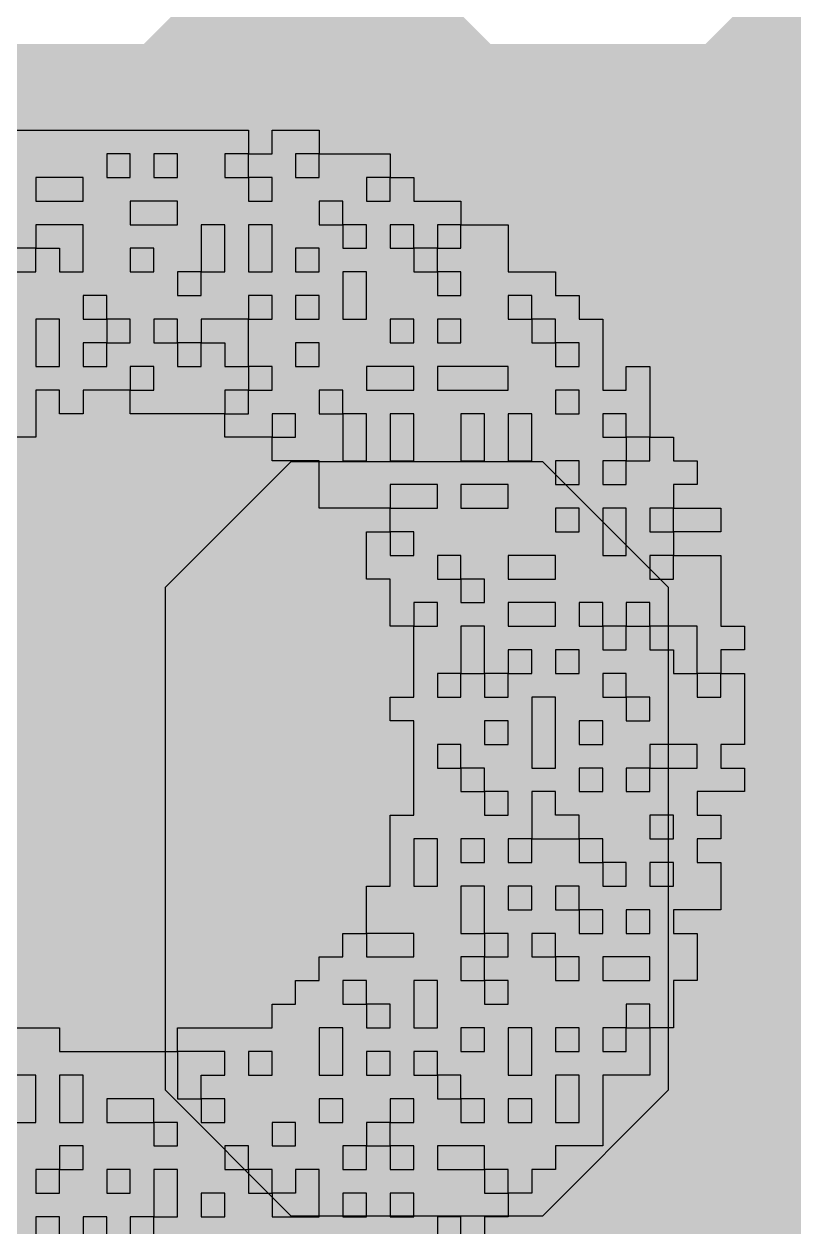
# Model space of a CAD drawing. Header units: millimetres. Extents: x 3.06 to 5.82, y 1.29 to 3.84.
# Drawn here: x 4.4117 to 4.4505, y 1.3374 to 1.398 of the extents above; entities that cross this region are included whole.
import ezdxf

# ---------------------------------------------------------------- set-up
doc = ezdxf.new("R2010")
doc.units = ezdxf.units.MM
doc.header["$MEASUREMENT"] = 0
for name, color, linetype in [('BottomLayer', 5, 'Continuous'), ('BottomOverlay', 54, 'Continuous'), ('TopLayer', 1, 'Continuous'), ('TopOverlay', 2, 'Continuous')]:
    doc.layers.add(name, color=color, linetype=linetype)

msp = doc.modelspace()

# ---------------------------------------------------------------- linework, layer by layer
at = {"layer": 'BottomLayer', "const_width": 0.008}
for points in [[(4.135, 1.719845), (4.482845, 1.372)], [(4.135, 1.691561), (4.454561, 1.372)], [(4.135, 1.663277), (4.426277, 1.372)], [(4.398418, 1.372), (4.474911, 1.448492)], [(4.426703, 1.372), (4.487591, 1.432889)], [(4.136142, 1.372), (5.206, 1.372)]]:
    msp.add_lwpolyline(points, dxfattribs=at)
at = {"layer": 'BottomLayer', "const_width": 0.004}
for points in [[(4.424277, 1.372, 1), (4.428277, 1.372, 1)], [(4.424703, 1.372, 1), (4.428703, 1.372, 1)]]:
    msp.add_lwpolyline(points, format="xyb", close=True, dxfattribs=at)
at = {"layer": 'BottomLayer'}
msp.add_solid([(4.133, 1.305), (5.162, 1.305), (4.133, 1.397), (5.162, 1.397)], dxfattribs=at)
at = {"layer": 'BottomOverlay'}
for p, q in [((4.418847, 1.369656), (4.425178, 1.375988)), ((4.425178, 1.375988), (4.437841, 1.375988)), ((4.437841, 1.375988), (4.444172, 1.369656)), ((4.418847, 1.344331), (4.418847, 1.369656)), ((4.444172, 1.369656), (4.444172, 1.344331)), ((4.425178, 1.338), (4.418847, 1.344331)), ((4.444172, 1.344331), (4.437841, 1.338)), ((4.437841, 1.338), (4.425178, 1.338))]:
    msp.add_line(p, q, dxfattribs=at)
at = {"layer": 'TopLayer', "const_width": 0.008}
for points in [[(4.419418, 1.393), (4.951418, 1.925)], [(4.447703, 1.393), (4.979703, 1.925)], [(4.242, 1.612845), (4.461845, 1.393)], [(4.242, 1.584561), (4.433561, 1.393)], [(4.239, 1.393), (5.022, 1.393)]]:
    msp.add_lwpolyline(points, dxfattribs=at)
at = {"layer": 'TopLayer', "const_width": 0.004}
for points in [[(4.417418, 1.393, 1), (4.421418, 1.393, 1)], [(4.431561, 1.393, 1), (4.435561, 1.393, 1)], [(4.445703, 1.393, 1), (4.449703, 1.393, 1)]]:
    msp.add_lwpolyline(points, format="xyb", close=True, dxfattribs=at)
at = {"layer": 'TopLayer'}
for points in [[(4.25, 1.3), (5.073, 1.3), (4.25, 1.382), (5.073, 1.382)], [(4.162669, 1.3), (5.058, 1.3), (4.162669, 1.353), (5.058, 1.353)]]:
    msp.add_solid(points, dxfattribs=at)
at = {"layer": 'TopOverlay'}
for p, q in [((4.408758, 1.392664), (4.423029, 1.392664)), ((4.423029, 1.392664), (4.423029, 1.391475)), ((4.424219, 1.391475), (4.424219, 1.392664)), ((4.424219, 1.392664), (4.426597, 1.392664)), ((4.426597, 1.392664), (4.426597, 1.391475)), ((4.417083, 1.391475), (4.415894, 1.391475)), ((4.415894, 1.391475), (4.415894, 1.390286)), ((4.417083, 1.390286), (4.417083, 1.391475)), ((4.419461, 1.391475), (4.418272, 1.391475)), ((4.418272, 1.391475), (4.418272, 1.390286)), ((4.419461, 1.390286), (4.419461, 1.391475)), ((4.423029, 1.391475), (4.42184, 1.391475)), ((4.42184, 1.391475), (4.42184, 1.390286)), ((4.423029, 1.391475), (4.424219, 1.391475)), ((4.423029, 1.390286), (4.423029, 1.391475)), ((4.426597, 1.391475), (4.425408, 1.391475)), ((4.425408, 1.391475), (4.425408, 1.390286)), ((4.426597, 1.391475), (4.430165, 1.391475)), ((4.426597, 1.390286), (4.426597, 1.391475)), ((4.430165, 1.391475), (4.430165, 1.390286)), ((4.414705, 1.390286), (4.412326, 1.390286)), ((4.412326, 1.390286), (4.412326, 1.389096)), ((4.414705, 1.389096), (4.414705, 1.390286)), ((4.415894, 1.390286), (4.417083, 1.390286)), ((4.418272, 1.390286), (4.419461, 1.390286)), ((4.42184, 1.390286), (4.423029, 1.390286)), ((4.423029, 1.390286), (4.423029, 1.389096)), ((4.424219, 1.390286), (4.423029, 1.390286)), ((4.424219, 1.389096), (4.424219, 1.390286)), ((4.425408, 1.390286), (4.426597, 1.390286)), ((4.430165, 1.390286), (4.428976, 1.390286)), ((4.428976, 1.390286), (4.428976, 1.389096)), ((4.430165, 1.390286), (4.431354, 1.390286)), ((4.430165, 1.389096), (4.430165, 1.390286)), ((4.431354, 1.390286), (4.431354, 1.389096)), ((4.412326, 1.389096), (4.414705, 1.389096)), ((4.419461, 1.389096), (4.417083, 1.389096)), ((4.417083, 1.389096), (4.417083, 1.387907)), ((4.419461, 1.387907), (4.419461, 1.389096)), ((4.423029, 1.389096), (4.424219, 1.389096)), ((4.427786, 1.389096), (4.426597, 1.389096)), ((4.426597, 1.389096), (4.426597, 1.387907)), ((4.427786, 1.387907), (4.427786, 1.389096)), ((4.428976, 1.389096), (4.430165, 1.389096)), ((4.431354, 1.389096), (4.433733, 1.389096)), ((4.433733, 1.389096), (4.433733, 1.387907)), ((4.414705, 1.387907), (4.412326, 1.387907)), ((4.412326, 1.387907), (4.412326, 1.386718)), ((4.414705, 1.386718), (4.414705, 1.387907)), ((4.417083, 1.387907), (4.419461, 1.387907)), ((4.42184, 1.387907), (4.420651, 1.387907)), ((4.420651, 1.387907), (4.420651, 1.386718)), ((4.42184, 1.386718), (4.42184, 1.387907)), ((4.424219, 1.387907), (4.423029, 1.387907)), ((4.423029, 1.387907), (4.423029, 1.386718)), ((4.424219, 1.386718), (4.424219, 1.387907)), ((4.426597, 1.387907), (4.427786, 1.387907)), ((4.427786, 1.387907), (4.427786, 1.386718)), ((4.428976, 1.387907), (4.427786, 1.387907)), ((4.428976, 1.386718), (4.428976, 1.387907)), ((4.431354, 1.387907), (4.430165, 1.387907)), ((4.430165, 1.387907), (4.430165, 1.386718)), ((4.431354, 1.386718), (4.431354, 1.387907)), ((4.433733, 1.387907), (4.432543, 1.387907)), ((4.432543, 1.387907), (4.432543, 1.386718)), ((4.433733, 1.387907), (4.436111, 1.387907)), ((4.433733, 1.386718), (4.433733, 1.387907)), ((4.436111, 1.387907), (4.436111, 1.386718)), ((4.412326, 1.386718), (4.411137, 1.386718)), ((4.412326, 1.386718), (4.413515, 1.386718)), ((4.412326, 1.385529), (4.412326, 1.386718)), ((4.413515, 1.386718), (4.413515, 1.385529)), ((4.414705, 1.385529), (4.414705, 1.386718)), ((4.418272, 1.386718), (4.417083, 1.386718)), ((4.417083, 1.386718), (4.417083, 1.385529)), ((4.418272, 1.385529), (4.418272, 1.386718)), ((4.420651, 1.386718), (4.420651, 1.385529)), ((4.42184, 1.385529), (4.42184, 1.386718)), ((4.423029, 1.386718), (4.423029, 1.385529)), ((4.424219, 1.385529), (4.424219, 1.386718)), ((4.426597, 1.386718), (4.425408, 1.386718)), ((4.425408, 1.386718), (4.425408, 1.385529)), ((4.426597, 1.385529), (4.426597, 1.386718)), ((4.427786, 1.386718), (4.428976, 1.386718)), ((4.430165, 1.386718), (4.431354, 1.386718)), ((4.431354, 1.386718), (4.431354, 1.385529)), ((4.432543, 1.386718), (4.431354, 1.386718)), ((4.432543, 1.386718), (4.433733, 1.386718)), ((4.432543, 1.385529), (4.432543, 1.386718)), ((4.436111, 1.386718), (4.436111, 1.385529)), ((4.409948, 1.385529), (4.412326, 1.385529)), ((4.413515, 1.385529), (4.414705, 1.385529)), ((4.417083, 1.385529), (4.418272, 1.385529)), ((4.420651, 1.385529), (4.419461, 1.385529)), ((4.419461, 1.385529), (4.419461, 1.384339)), ((4.420651, 1.385529), (4.42184, 1.385529)), ((4.420651, 1.384339), (4.420651, 1.385529)), ((4.423029, 1.385529), (4.424219, 1.385529)), ((4.425408, 1.385529), (4.426597, 1.385529)), ((4.428976, 1.385529), (4.427786, 1.385529)), ((4.427786, 1.385529), (4.427786, 1.384339)), ((4.428976, 1.384339), (4.428976, 1.385529)), ((4.431354, 1.385529), (4.432543, 1.385529)), ((4.432543, 1.385529), (4.432543, 1.384339)), ((4.433733, 1.385529), (4.432543, 1.385529)), ((4.433733, 1.384339), (4.433733, 1.385529)), ((4.436111, 1.385529), (4.43849, 1.385529)), ((4.43849, 1.385529), (4.43849, 1.384339)), ((4.415894, 1.384339), (4.414705, 1.384339)), ((4.414705, 1.384339), (4.414705, 1.38315)), ((4.415894, 1.38315), (4.415894, 1.384339)), ((4.419461, 1.384339), (4.420651, 1.384339)), ((4.424219, 1.384339), (4.423029, 1.384339)), ((4.423029, 1.384339), (4.423029, 1.38315)), ((4.424219, 1.38315), (4.424219, 1.384339)), ((4.426597, 1.384339), (4.425408, 1.384339)), ((4.425408, 1.384339), (4.425408, 1.38315)), ((4.426597, 1.38315), (4.426597, 1.384339)), ((4.427786, 1.384339), (4.427786, 1.38315)), ((4.428976, 1.38315), (4.428976, 1.384339)), ((4.432543, 1.384339), (4.433733, 1.384339)), ((4.4373, 1.384339), (4.436111, 1.384339)), ((4.436111, 1.384339), (4.436111, 1.38315)), ((4.4373, 1.38315), (4.4373, 1.384339)), ((4.43849, 1.384339), (4.439679, 1.384339)), ((4.439679, 1.384339), (4.439679, 1.38315)), ((4.413515, 1.38315), (4.412326, 1.38315)), ((4.412326, 1.38315), (4.412326, 1.381961)), ((4.413515, 1.381961), (4.413515, 1.38315)), ((4.414705, 1.38315), (4.415894, 1.38315)), ((4.415894, 1.38315), (4.415894, 1.381961)), ((4.417083, 1.38315), (4.415894, 1.38315)), ((4.417083, 1.381961), (4.417083, 1.38315)), ((4.419461, 1.38315), (4.418272, 1.38315)), ((4.418272, 1.38315), (4.418272, 1.381961)), ((4.419461, 1.381961), (4.419461, 1.38315)), ((4.423029, 1.38315), (4.420651, 1.38315)), ((4.420651, 1.38315), (4.420651, 1.381961)), ((4.423029, 1.38315), (4.424219, 1.38315)), ((4.423029, 1.381961), (4.423029, 1.38315)), ((4.425408, 1.38315), (4.426597, 1.38315)), ((4.427786, 1.38315), (4.428976, 1.38315)), ((4.431354, 1.38315), (4.430165, 1.38315)), ((4.430165, 1.38315), (4.430165, 1.381961)), ((4.431354, 1.381961), (4.431354, 1.38315)), ((4.433733, 1.38315), (4.432543, 1.38315)), ((4.432543, 1.38315), (4.432543, 1.381961)), ((4.433733, 1.381961), (4.433733, 1.38315)), ((4.436111, 1.38315), (4.4373, 1.38315)), ((4.4373, 1.38315), (4.4373, 1.381961)), ((4.43849, 1.38315), (4.4373, 1.38315)), ((4.43849, 1.381961), (4.43849, 1.38315)), ((4.439679, 1.38315), (4.440868, 1.38315)), ((4.440868, 1.38315), (4.440868, 1.381961)), ((4.412326, 1.381961), (4.412326, 1.380772)), ((4.413515, 1.380772), (4.413515, 1.381961)), ((4.415894, 1.381961), (4.414705, 1.381961)), ((4.414705, 1.381961), (4.414705, 1.380772)), ((4.415894, 1.381961), (4.417083, 1.381961)), ((4.415894, 1.380772), (4.415894, 1.381961)), ((4.418272, 1.381961), (4.419461, 1.381961)), ((4.419461, 1.381961), (4.419461, 1.380772)), ((4.420651, 1.381961), (4.419461, 1.381961)), ((4.420651, 1.380772), (4.420651, 1.381961)), ((4.420651, 1.381961), (4.42184, 1.381961)), ((4.42184, 1.381961), (4.42184, 1.380772)), ((4.423029, 1.380772), (4.423029, 1.381961)), ((4.426597, 1.381961), (4.425408, 1.381961)), ((4.425408, 1.381961), (4.425408, 1.380772)), ((4.426597, 1.380772), (4.426597, 1.381961)), ((4.430165, 1.381961), (4.431354, 1.381961)), ((4.432543, 1.381961), (4.433733, 1.381961)), ((4.4373, 1.381961), (4.43849, 1.381961)), ((4.43849, 1.381961), (4.43849, 1.380772)), ((4.439679, 1.381961), (4.43849, 1.381961)), ((4.439679, 1.380772), (4.439679, 1.381961)), ((4.440868, 1.381961), (4.440868, 1.380772)), ((4.412326, 1.380772), (4.413515, 1.380772)), ((4.414705, 1.380772), (4.415894, 1.380772)), ((4.418272, 1.380772), (4.417083, 1.380772)), ((4.417083, 1.380772), (4.417083, 1.379582)), ((4.418272, 1.379582), (4.418272, 1.380772)), ((4.419461, 1.380772), (4.420651, 1.380772)), ((4.42184, 1.380772), (4.423029, 1.380772)), ((4.423029, 1.380772), (4.423029, 1.379582)), ((4.424219, 1.380772), (4.423029, 1.380772)), ((4.424219, 1.379582), (4.424219, 1.380772)), ((4.425408, 1.380772), (4.426597, 1.380772)), ((4.431354, 1.380772), (4.428976, 1.380772)), ((4.428976, 1.380772), (4.428976, 1.379582)), ((4.431354, 1.379582), (4.431354, 1.380772)), ((4.436111, 1.380772), (4.432543, 1.380772)), ((4.432543, 1.380772), (4.432543, 1.379582)), ((4.436111, 1.379582), (4.436111, 1.380772)), ((4.43849, 1.380772), (4.439679, 1.380772)), ((4.440868, 1.380772), (4.440868, 1.379582)), ((4.442057, 1.379582), (4.442057, 1.380772)), ((4.442057, 1.380772), (4.443247, 1.380772)), ((4.443247, 1.380772), (4.443247, 1.379582)), ((4.413515, 1.379582), (4.412326, 1.379582)), ((4.412326, 1.379582), (4.412326, 1.378393)), ((4.413515, 1.378393), (4.413515, 1.379582)), ((4.417083, 1.379582), (4.414705, 1.379582)), ((4.414705, 1.379582), (4.414705, 1.378393)), ((4.417083, 1.379582), (4.418272, 1.379582)), ((4.417083, 1.378393), (4.417083, 1.379582)), ((4.423029, 1.379582), (4.42184, 1.379582)), ((4.42184, 1.379582), (4.42184, 1.378393)), ((4.423029, 1.379582), (4.424219, 1.379582)), ((4.423029, 1.378393), (4.423029, 1.379582)), ((4.427786, 1.379582), (4.426597, 1.379582)), ((4.426597, 1.379582), (4.426597, 1.378393)), ((4.427786, 1.378393), (4.427786, 1.379582)), ((4.428976, 1.379582), (4.431354, 1.379582)), ((4.432543, 1.379582), (4.436111, 1.379582)), ((4.439679, 1.379582), (4.43849, 1.379582)), ((4.43849, 1.379582), (4.43849, 1.378393)), ((4.439679, 1.378393), (4.439679, 1.379582)), ((4.440868, 1.379582), (4.442057, 1.379582)), ((4.443247, 1.379582), (4.443247, 1.378393)), ((4.412326, 1.378393), (4.412326, 1.377204)), ((4.414705, 1.378393), (4.413515, 1.378393)), ((4.42184, 1.378393), (4.417083, 1.378393)), ((4.42184, 1.378393), (4.423029, 1.378393)), ((4.42184, 1.377204), (4.42184, 1.378393)), ((4.425408, 1.378393), (4.424219, 1.378393)), ((4.424219, 1.378393), (4.424219, 1.377204)), ((4.425408, 1.377204), (4.425408, 1.378393)), ((4.426597, 1.378393), (4.427786, 1.378393)), ((4.427786, 1.378393), (4.427786, 1.377204)), ((4.428976, 1.378393), (4.427786, 1.378393)), ((4.428976, 1.377204), (4.428976, 1.378393)), ((4.431354, 1.378393), (4.430165, 1.378393)), ((4.430165, 1.378393), (4.430165, 1.377204)), ((4.431354, 1.377204), (4.431354, 1.378393)), ((4.434922, 1.378393), (4.433733, 1.378393)), ((4.433733, 1.378393), (4.433733, 1.377204)), ((4.434922, 1.377204), (4.434922, 1.378393)), ((4.4373, 1.378393), (4.436111, 1.378393)), ((4.436111, 1.378393), (4.436111, 1.377204)), ((4.4373, 1.377204), (4.4373, 1.378393)), ((4.43849, 1.378393), (4.439679, 1.378393)), ((4.442057, 1.378393), (4.440868, 1.378393)), ((4.440868, 1.378393), (4.440868, 1.377204)), ((4.442057, 1.377204), (4.442057, 1.378393)), ((4.443247, 1.378393), (4.443247, 1.377204)), ((4.412326, 1.377204), (4.409948, 1.377204)), ((4.424219, 1.377204), (4.42184, 1.377204)), ((4.424219, 1.376015), (4.424219, 1.377204)), ((4.424219, 1.377204), (4.425408, 1.377204)), ((4.427786, 1.377204), (4.427786, 1.376015)), ((4.428976, 1.376015), (4.428976, 1.377204)), ((4.430165, 1.377204), (4.430165, 1.376015)), ((4.431354, 1.376015), (4.431354, 1.377204)), ((4.433733, 1.377204), (4.433733, 1.376015)), ((4.434922, 1.376015), (4.434922, 1.377204)), ((4.436111, 1.377204), (4.436111, 1.376015)), ((4.4373, 1.376015), (4.4373, 1.377204)), ((4.440868, 1.377204), (4.442057, 1.377204)), ((4.442057, 1.377204), (4.442057, 1.376015)), ((4.443247, 1.377204), (4.442057, 1.377204)), ((4.443247, 1.377204), (4.444436, 1.377204)), ((4.443247, 1.376015), (4.443247, 1.377204)), ((4.444436, 1.377204), (4.444436, 1.376015)), ((4.426597, 1.376015), (4.424219, 1.376015)), ((4.426597, 1.374825), (4.426597, 1.376015)), ((4.427786, 1.376015), (4.428976, 1.376015)), ((4.430165, 1.376015), (4.431354, 1.376015)), ((4.433733, 1.376015), (4.434922, 1.376015)), ((4.436111, 1.376015), (4.4373, 1.376015)), ((4.439679, 1.376015), (4.43849, 1.376015)), ((4.43849, 1.376015), (4.43849, 1.374825)), ((4.439679, 1.374825), (4.439679, 1.376015)), ((4.442057, 1.376015), (4.440868, 1.376015)), ((4.440868, 1.376015), (4.440868, 1.374825)), ((4.442057, 1.376015), (4.443247, 1.376015)), ((4.442057, 1.374825), (4.442057, 1.376015)), ((4.444436, 1.376015), (4.445625, 1.376015)), ((4.445625, 1.376015), (4.445625, 1.374825)), ((4.426597, 1.373636), (4.426597, 1.374825)), ((4.432543, 1.374825), (4.430165, 1.374825)), ((4.430165, 1.374825), (4.430165, 1.373636)), ((4.432543, 1.373636), (4.432543, 1.374825)), ((4.436111, 1.374825), (4.433733, 1.374825)), ((4.433733, 1.374825), (4.433733, 1.373636)), ((4.436111, 1.373636), (4.436111, 1.374825)), ((4.43849, 1.374825), (4.439679, 1.374825)), ((4.440868, 1.374825), (4.442057, 1.374825)), ((4.445625, 1.374825), (4.444436, 1.374825)), ((4.444436, 1.374825), (4.444436, 1.373636)), ((4.430165, 1.373636), (4.426597, 1.373636)), ((4.430165, 1.372447), (4.430165, 1.373636)), ((4.430165, 1.373636), (4.432543, 1.373636)), ((4.433733, 1.373636), (4.436111, 1.373636)), ((4.439679, 1.373636), (4.43849, 1.373636)), ((4.43849, 1.373636), (4.43849, 1.372447)), ((4.439679, 1.372447), (4.439679, 1.373636)), ((4.442057, 1.373636), (4.440868, 1.373636)), ((4.440868, 1.373636), (4.440868, 1.372447)), ((4.442057, 1.372447), (4.442057, 1.373636)), ((4.444436, 1.373636), (4.443247, 1.373636)), ((4.443247, 1.373636), (4.443247, 1.372447)), ((4.444436, 1.373636), (4.446814, 1.373636)), ((4.444436, 1.372447), (4.444436, 1.373636)), ((4.446814, 1.373636), (4.446814, 1.372447)), ((4.428976, 1.371258), (4.428976, 1.372447)), ((4.428976, 1.372447), (4.430165, 1.372447)), ((4.430165, 1.372447), (4.430165, 1.371258)), ((4.431354, 1.372447), (4.430165, 1.372447)), ((4.431354, 1.371258), (4.431354, 1.372447)), ((4.43849, 1.372447), (4.439679, 1.372447)), ((4.440868, 1.372447), (4.440868, 1.371258)), ((4.442057, 1.371258), (4.442057, 1.372447)), ((4.443247, 1.372447), (4.444436, 1.372447)), ((4.446814, 1.372447), (4.444436, 1.372447)), ((4.444436, 1.372447), (4.444436, 1.371258)), ((4.428976, 1.370068), (4.428976, 1.371258)), ((4.430165, 1.371258), (4.431354, 1.371258)), ((4.433733, 1.371258), (4.432543, 1.371258)), ((4.432543, 1.371258), (4.432543, 1.370068)), ((4.433733, 1.370068), (4.433733, 1.371258)), ((4.43849, 1.371258), (4.436111, 1.371258)), ((4.436111, 1.371258), (4.436111, 1.370068)), ((4.43849, 1.370068), (4.43849, 1.371258)), ((4.440868, 1.371258), (4.442057, 1.371258)), ((4.444436, 1.371258), (4.443247, 1.371258)), ((4.443247, 1.371258), (4.443247, 1.370068)), ((4.444436, 1.371258), (4.446814, 1.371258)), ((4.444436, 1.370068), (4.444436, 1.371258)), ((4.446814, 1.371258), (4.446814, 1.370068)), ((4.430165, 1.370068), (4.428976, 1.370068)), ((4.430165, 1.368879), (4.430165, 1.370068)), ((4.432543, 1.370068), (4.433733, 1.370068)), ((4.433733, 1.370068), (4.433733, 1.368879)), ((4.434922, 1.370068), (4.433733, 1.370068)), ((4.434922, 1.368879), (4.434922, 1.370068)), ((4.436111, 1.370068), (4.43849, 1.370068)), ((4.443247, 1.370068), (4.444436, 1.370068)), ((4.446814, 1.370068), (4.446814, 1.368879)), ((4.430165, 1.36769), (4.430165, 1.368879)), ((4.432543, 1.368879), (4.431354, 1.368879)), ((4.431354, 1.368879), (4.431354, 1.36769)), ((4.432543, 1.36769), (4.432543, 1.368879)), ((4.433733, 1.368879), (4.434922, 1.368879)), ((4.43849, 1.368879), (4.436111, 1.368879)), ((4.436111, 1.368879), (4.436111, 1.36769)), ((4.43849, 1.36769), (4.43849, 1.368879)), ((4.440868, 1.368879), (4.439679, 1.368879)), ((4.439679, 1.368879), (4.439679, 1.36769)), ((4.440868, 1.36769), (4.440868, 1.368879)), ((4.443247, 1.368879), (4.442057, 1.368879)), ((4.442057, 1.368879), (4.442057, 1.36769)), ((4.443247, 1.36769), (4.443247, 1.368879)), ((4.446814, 1.368879), (4.446814, 1.36769)), ((4.431354, 1.36769), (4.430165, 1.36769)), ((4.431354, 1.366501), (4.431354, 1.36769)), ((4.431354, 1.36769), (4.432543, 1.36769)), ((4.434922, 1.36769), (4.433733, 1.36769)), ((4.433733, 1.36769), (4.433733, 1.366501)), ((4.434922, 1.366501), (4.434922, 1.36769)), ((4.436111, 1.36769), (4.43849, 1.36769)), ((4.439679, 1.36769), (4.440868, 1.36769)), ((4.440868, 1.36769), (4.440868, 1.366501)), ((4.442057, 1.36769), (4.440868, 1.36769)), ((4.442057, 1.366501), (4.442057, 1.36769)), ((4.442057, 1.36769), (4.443247, 1.36769)), ((4.443247, 1.36769), (4.443247, 1.366501)), ((4.445625, 1.36769), (4.443247, 1.36769)), ((4.445625, 1.366501), (4.445625, 1.36769)), ((4.446814, 1.36769), (4.448004, 1.36769)), ((4.448004, 1.36769), (4.448004, 1.366501)), ((4.431354, 1.365311), (4.431354, 1.366501)), ((4.433733, 1.366501), (4.433733, 1.365311)), ((4.434922, 1.365311), (4.434922, 1.366501)), ((4.4373, 1.366501), (4.436111, 1.366501)), ((4.436111, 1.366501), (4.436111, 1.365311)), ((4.4373, 1.365311), (4.4373, 1.366501)), ((4.439679, 1.366501), (4.43849, 1.366501)), ((4.43849, 1.366501), (4.43849, 1.365311)), ((4.439679, 1.365311), (4.439679, 1.366501)), ((4.440868, 1.366501), (4.442057, 1.366501)), ((4.443247, 1.366501), (4.444436, 1.366501)), ((4.444436, 1.366501), (4.444436, 1.365311)), ((4.445625, 1.365311), (4.445625, 1.366501)), ((4.448004, 1.366501), (4.446814, 1.366501)), ((4.446814, 1.366501), (4.446814, 1.365311)), ((4.431354, 1.364122), (4.431354, 1.365311)), ((4.433733, 1.365311), (4.432543, 1.365311)), ((4.432543, 1.365311), (4.432543, 1.364122)), ((4.433733, 1.365311), (4.434922, 1.365311)), ((4.433733, 1.364122), (4.433733, 1.365311)), ((4.434922, 1.365311), (4.434922, 1.364122)), ((4.436111, 1.365311), (4.434922, 1.365311)), ((4.436111, 1.365311), (4.4373, 1.365311)), ((4.436111, 1.364122), (4.436111, 1.365311)), ((4.43849, 1.365311), (4.439679, 1.365311)), ((4.442057, 1.365311), (4.440868, 1.365311)), ((4.440868, 1.365311), (4.440868, 1.364122)), ((4.442057, 1.364122), (4.442057, 1.365311)), ((4.444436, 1.365311), (4.445625, 1.365311)), ((4.445625, 1.365311), (4.445625, 1.364122)), ((4.446814, 1.365311), (4.445625, 1.365311)), ((4.446814, 1.365311), (4.448004, 1.365311)), ((4.446814, 1.364122), (4.446814, 1.365311)), ((4.448004, 1.365311), (4.448004, 1.364122)), ((4.430165, 1.362933), (4.430165, 1.364122)), ((4.430165, 1.364122), (4.431354, 1.364122)), ((4.432543, 1.364122), (4.433733, 1.364122)), ((4.434922, 1.364122), (4.436111, 1.364122)), ((4.43849, 1.364122), (4.4373, 1.364122)), ((4.4373, 1.364122), (4.4373, 1.362933)), ((4.43849, 1.362933), (4.43849, 1.364122)), ((4.440868, 1.364122), (4.442057, 1.364122)), ((4.442057, 1.364122), (4.442057, 1.362933)), ((4.443247, 1.364122), (4.442057, 1.364122)), ((4.443247, 1.362933), (4.443247, 1.364122)), ((4.445625, 1.364122), (4.446814, 1.364122)), ((4.448004, 1.364122), (4.448004, 1.362933)), ((4.431354, 1.362933), (4.430165, 1.362933)), ((4.431354, 1.361744), (4.431354, 1.362933)), ((4.436111, 1.362933), (4.434922, 1.362933)), ((4.434922, 1.362933), (4.434922, 1.361744)), ((4.436111, 1.361744), (4.436111, 1.362933)), ((4.4373, 1.362933), (4.4373, 1.361744)), ((4.43849, 1.361744), (4.43849, 1.362933)), ((4.440868, 1.362933), (4.439679, 1.362933)), ((4.439679, 1.362933), (4.439679, 1.361744)), ((4.440868, 1.361744), (4.440868, 1.362933)), ((4.442057, 1.362933), (4.443247, 1.362933)), ((4.448004, 1.362933), (4.448004, 1.361744)), ((4.431354, 1.360554), (4.431354, 1.361744)), ((4.433733, 1.361744), (4.432543, 1.361744)), ((4.432543, 1.361744), (4.432543, 1.360554)), ((4.433733, 1.360554), (4.433733, 1.361744)), ((4.434922, 1.361744), (4.436111, 1.361744)), ((4.4373, 1.361744), (4.4373, 1.360554)), ((4.43849, 1.360554), (4.43849, 1.361744)), ((4.439679, 1.361744), (4.440868, 1.361744)), ((4.445625, 1.361744), (4.443247, 1.361744)), ((4.443247, 1.361744), (4.443247, 1.360554)), ((4.445625, 1.360554), (4.445625, 1.361744)), ((4.448004, 1.361744), (4.446814, 1.361744)), ((4.446814, 1.361744), (4.446814, 1.360554)), ((4.431354, 1.359365), (4.431354, 1.360554)), ((4.432543, 1.360554), (4.433733, 1.360554)), ((4.433733, 1.360554), (4.433733, 1.359365)), ((4.434922, 1.360554), (4.433733, 1.360554)), ((4.434922, 1.359365), (4.434922, 1.360554)), ((4.4373, 1.360554), (4.43849, 1.360554)), ((4.440868, 1.360554), (4.439679, 1.360554)), ((4.439679, 1.360554), (4.439679, 1.359365)), ((4.440868, 1.359365), (4.440868, 1.360554)), ((4.443247, 1.360554), (4.442057, 1.360554)), ((4.442057, 1.360554), (4.442057, 1.359365)), ((4.443247, 1.360554), (4.445625, 1.360554)), ((4.443247, 1.359365), (4.443247, 1.360554)), ((4.446814, 1.360554), (4.448004, 1.360554)), ((4.448004, 1.360554), (4.448004, 1.359365)), ((4.431354, 1.358176), (4.431354, 1.359365)), ((4.433733, 1.359365), (4.434922, 1.359365)), ((4.434922, 1.359365), (4.434922, 1.358176)), ((4.436111, 1.359365), (4.434922, 1.359365)), ((4.436111, 1.358176), (4.436111, 1.359365)), ((4.43849, 1.359365), (4.4373, 1.359365)), ((4.4373, 1.359365), (4.4373, 1.358176)), ((4.43849, 1.358176), (4.43849, 1.359365)), ((4.439679, 1.359365), (4.440868, 1.359365)), ((4.442057, 1.359365), (4.443247, 1.359365)), ((4.448004, 1.359365), (4.445625, 1.359365)), ((4.445625, 1.359365), (4.445625, 1.358176)), ((4.430165, 1.356987), (4.430165, 1.358176)), ((4.430165, 1.358176), (4.431354, 1.358176)), ((4.434922, 1.358176), (4.436111, 1.358176)), ((4.4373, 1.358176), (4.4373, 1.356987)), ((4.439679, 1.358176), (4.43849, 1.358176)), ((4.439679, 1.356987), (4.439679, 1.358176)), ((4.444436, 1.358176), (4.443247, 1.358176)), ((4.443247, 1.358176), (4.443247, 1.356987)), ((4.444436, 1.356987), (4.444436, 1.358176)), ((4.445625, 1.358176), (4.446814, 1.358176)), ((4.446814, 1.358176), (4.446814, 1.356987)), ((4.430165, 1.355797), (4.430165, 1.356987)), ((4.432543, 1.356987), (4.431354, 1.356987)), ((4.431354, 1.356987), (4.431354, 1.355797)), ((4.432543, 1.355797), (4.432543, 1.356987)), ((4.434922, 1.356987), (4.433733, 1.356987)), ((4.433733, 1.356987), (4.433733, 1.355797)), ((4.434922, 1.355797), (4.434922, 1.356987)), ((4.4373, 1.356987), (4.436111, 1.356987)), ((4.436111, 1.356987), (4.436111, 1.355797)), ((4.4373, 1.355797), (4.4373, 1.356987)), ((4.4373, 1.356987), (4.439679, 1.356987)), ((4.439679, 1.356987), (4.439679, 1.355797)), ((4.440868, 1.356987), (4.439679, 1.356987)), ((4.440868, 1.355797), (4.440868, 1.356987)), ((4.443247, 1.356987), (4.444436, 1.356987)), ((4.446814, 1.356987), (4.445625, 1.356987)), ((4.445625, 1.356987), (4.445625, 1.355797)), ((4.430165, 1.354608), (4.430165, 1.355797)), ((4.431354, 1.355797), (4.431354, 1.354608)), ((4.432543, 1.354608), (4.432543, 1.355797)), ((4.433733, 1.355797), (4.434922, 1.355797)), ((4.436111, 1.355797), (4.4373, 1.355797)), ((4.439679, 1.355797), (4.440868, 1.355797)), ((4.440868, 1.355797), (4.440868, 1.354608)), ((4.442057, 1.355797), (4.440868, 1.355797)), ((4.442057, 1.354608), (4.442057, 1.355797)), ((4.444436, 1.355797), (4.443247, 1.355797)), ((4.443247, 1.355797), (4.443247, 1.354608)), ((4.444436, 1.354608), (4.444436, 1.355797)), ((4.445625, 1.355797), (4.446814, 1.355797)), ((4.446814, 1.355797), (4.446814, 1.354608)), ((4.428976, 1.353419), (4.428976, 1.354608)), ((4.428976, 1.354608), (4.430165, 1.354608)), ((4.431354, 1.354608), (4.432543, 1.354608)), ((4.434922, 1.354608), (4.433733, 1.354608)), ((4.433733, 1.354608), (4.433733, 1.353419)), ((4.434922, 1.353419), (4.434922, 1.354608)), ((4.4373, 1.354608), (4.436111, 1.354608)), ((4.436111, 1.354608), (4.436111, 1.353419)), ((4.4373, 1.353419), (4.4373, 1.354608)), ((4.439679, 1.354608), (4.43849, 1.354608)), ((4.43849, 1.354608), (4.43849, 1.353419)), ((4.439679, 1.353419), (4.439679, 1.354608)), ((4.440868, 1.354608), (4.442057, 1.354608)), ((4.443247, 1.354608), (4.444436, 1.354608)), ((4.446814, 1.354608), (4.446814, 1.353419)), ((4.428976, 1.35223), (4.428976, 1.353419)), ((4.433733, 1.353419), (4.433733, 1.35223)), ((4.434922, 1.35223), (4.434922, 1.353419)), ((4.436111, 1.353419), (4.4373, 1.353419)), ((4.43849, 1.353419), (4.439679, 1.353419)), ((4.439679, 1.353419), (4.439679, 1.35223)), ((4.440868, 1.353419), (4.439679, 1.353419)), ((4.440868, 1.35223), (4.440868, 1.353419)), ((4.443247, 1.353419), (4.442057, 1.353419)), ((4.442057, 1.353419), (4.442057, 1.35223)), ((4.443247, 1.35223), (4.443247, 1.353419)), ((4.446814, 1.353419), (4.444436, 1.353419)), ((4.444436, 1.353419), (4.444436, 1.35223)), ((4.427786, 1.35104), (4.427786, 1.35223)), ((4.427786, 1.35223), (4.428976, 1.35223)), ((4.428976, 1.35223), (4.428976, 1.35104)), ((4.431354, 1.35223), (4.428976, 1.35223)), ((4.431354, 1.35104), (4.431354, 1.35223)), ((4.433733, 1.35223), (4.434922, 1.35223)), ((4.434922, 1.35223), (4.434922, 1.35104)), ((4.436111, 1.35223), (4.434922, 1.35223)), ((4.436111, 1.35104), (4.436111, 1.35223)), ((4.43849, 1.35223), (4.4373, 1.35223)), ((4.4373, 1.35223), (4.4373, 1.35104)), ((4.43849, 1.35104), (4.43849, 1.35223)), ((4.439679, 1.35223), (4.440868, 1.35223)), ((4.442057, 1.35223), (4.443247, 1.35223)), ((4.444436, 1.35223), (4.445625, 1.35223)), ((4.445625, 1.35223), (4.445625, 1.35104)), ((4.426597, 1.349851), (4.426597, 1.35104)), ((4.426597, 1.35104), (4.427786, 1.35104)), ((4.428976, 1.35104), (4.431354, 1.35104)), ((4.434922, 1.35104), (4.433733, 1.35104)), ((4.433733, 1.35104), (4.433733, 1.349851)), ((4.434922, 1.35104), (4.436111, 1.35104)), ((4.434922, 1.349851), (4.434922, 1.35104)), ((4.4373, 1.35104), (4.43849, 1.35104)), ((4.43849, 1.35104), (4.43849, 1.349851)), ((4.439679, 1.35104), (4.43849, 1.35104)), ((4.439679, 1.349851), (4.439679, 1.35104)), ((4.443247, 1.35104), (4.440868, 1.35104)), ((4.440868, 1.35104), (4.440868, 1.349851)), ((4.443247, 1.349851), (4.443247, 1.35104)), ((4.445625, 1.35104), (4.445625, 1.349851)), ((4.425408, 1.348662), (4.425408, 1.349851)), ((4.425408, 1.349851), (4.426597, 1.349851)), ((4.428976, 1.349851), (4.427786, 1.349851)), ((4.427786, 1.349851), (4.427786, 1.348662)), ((4.428976, 1.348662), (4.428976, 1.349851)), ((4.432543, 1.349851), (4.431354, 1.349851)), ((4.431354, 1.349851), (4.431354, 1.348662)), ((4.432543, 1.348662), (4.432543, 1.349851)), ((4.433733, 1.349851), (4.434922, 1.349851)), ((4.434922, 1.349851), (4.434922, 1.348662)), ((4.436111, 1.349851), (4.434922, 1.349851)), ((4.436111, 1.348662), (4.436111, 1.349851)), ((4.43849, 1.349851), (4.439679, 1.349851)), ((4.440868, 1.349851), (4.443247, 1.349851)), ((4.445625, 1.349851), (4.444436, 1.349851)), ((4.444436, 1.349851), (4.444436, 1.348662)), ((4.424219, 1.347473), (4.424219, 1.348662)), ((4.424219, 1.348662), (4.425408, 1.348662)), ((4.427786, 1.348662), (4.428976, 1.348662)), ((4.428976, 1.348662), (4.428976, 1.347473)), ((4.430165, 1.348662), (4.428976, 1.348662)), ((4.430165, 1.347473), (4.430165, 1.348662)), ((4.431354, 1.348662), (4.431354, 1.347473)), ((4.432543, 1.347473), (4.432543, 1.348662)), ((4.434922, 1.348662), (4.436111, 1.348662)), ((4.443247, 1.348662), (4.442057, 1.348662)), ((4.442057, 1.348662), (4.442057, 1.347473)), ((4.443247, 1.347473), (4.443247, 1.348662)), ((4.444436, 1.348662), (4.444436, 1.347473)), ((4.408758, 1.347473), (4.413515, 1.347473)), ((4.413515, 1.347473), (4.413515, 1.346283)), ((4.419461, 1.346283), (4.419461, 1.347473)), ((4.419461, 1.347473), (4.424219, 1.347473)), ((4.427786, 1.347473), (4.426597, 1.347473)), ((4.426597, 1.347473), (4.426597, 1.346283)), ((4.427786, 1.346283), (4.427786, 1.347473)), ((4.428976, 1.347473), (4.430165, 1.347473)), ((4.431354, 1.347473), (4.432543, 1.347473)), ((4.434922, 1.347473), (4.433733, 1.347473)), ((4.433733, 1.347473), (4.433733, 1.346283)), ((4.434922, 1.346283), (4.434922, 1.347473)), ((4.4373, 1.347473), (4.436111, 1.347473)), ((4.436111, 1.347473), (4.436111, 1.346283)), ((4.4373, 1.346283), (4.4373, 1.347473)), ((4.439679, 1.347473), (4.43849, 1.347473)), ((4.43849, 1.347473), (4.43849, 1.346283)), ((4.439679, 1.346283), (4.439679, 1.347473)), ((4.442057, 1.347473), (4.440868, 1.347473)), ((4.440868, 1.347473), (4.440868, 1.346283)), ((4.442057, 1.347473), (4.443247, 1.347473)), ((4.442057, 1.346283), (4.442057, 1.347473)), ((4.444436, 1.347473), (4.443247, 1.347473)), ((4.443247, 1.347473), (4.443247, 1.346283)), ((4.413515, 1.346283), (4.419461, 1.346283)), ((4.419461, 1.346283), (4.419461, 1.345094)), ((4.42184, 1.346283), (4.419461, 1.346283)), ((4.42184, 1.345094), (4.42184, 1.346283)), ((4.424219, 1.346283), (4.423029, 1.346283)), ((4.423029, 1.346283), (4.423029, 1.345094)), ((4.424219, 1.345094), (4.424219, 1.346283)), ((4.426597, 1.346283), (4.426597, 1.345094)), ((4.427786, 1.345094), (4.427786, 1.346283)), ((4.430165, 1.346283), (4.428976, 1.346283)), ((4.428976, 1.346283), (4.428976, 1.345094)), ((4.430165, 1.345094), (4.430165, 1.346283)), ((4.432543, 1.346283), (4.431354, 1.346283)), ((4.431354, 1.346283), (4.431354, 1.345094)), ((4.432543, 1.345094), (4.432543, 1.346283)), ((4.433733, 1.346283), (4.434922, 1.346283)), ((4.436111, 1.346283), (4.436111, 1.345094)), ((4.4373, 1.345094), (4.4373, 1.346283)), ((4.43849, 1.346283), (4.439679, 1.346283)), ((4.440868, 1.346283), (4.442057, 1.346283)), ((4.443247, 1.346283), (4.443247, 1.345094)), ((4.412326, 1.345094), (4.411137, 1.345094)), ((4.412326, 1.343905), (4.412326, 1.345094)), ((4.414705, 1.345094), (4.413515, 1.345094)), ((4.413515, 1.345094), (4.413515, 1.343905)), ((4.414705, 1.343905), (4.414705, 1.345094)), ((4.419461, 1.345094), (4.419461, 1.343905)), ((4.420651, 1.343905), (4.420651, 1.345094)), ((4.420651, 1.345094), (4.42184, 1.345094)), ((4.423029, 1.345094), (4.424219, 1.345094)), ((4.426597, 1.345094), (4.427786, 1.345094)), ((4.428976, 1.345094), (4.430165, 1.345094)), ((4.431354, 1.345094), (4.432543, 1.345094)), ((4.432543, 1.345094), (4.432543, 1.343905)), ((4.433733, 1.345094), (4.432543, 1.345094)), ((4.433733, 1.343905), (4.433733, 1.345094)), ((4.436111, 1.345094), (4.4373, 1.345094)), ((4.439679, 1.345094), (4.43849, 1.345094)), ((4.43849, 1.345094), (4.43849, 1.343905)), ((4.439679, 1.343905), (4.439679, 1.345094)), ((4.443247, 1.345094), (4.440868, 1.345094)), ((4.440868, 1.345094), (4.440868, 1.343905)), ((4.412326, 1.342715), (4.412326, 1.343905)), ((4.413515, 1.343905), (4.413515, 1.342715)), ((4.414705, 1.342715), (4.414705, 1.343905)), ((4.418272, 1.343905), (4.415894, 1.343905)), ((4.415894, 1.343905), (4.415894, 1.342715)), ((4.418272, 1.342715), (4.418272, 1.343905)), ((4.419461, 1.343905), (4.420651, 1.343905)), ((4.420651, 1.343905), (4.420651, 1.342715)), ((4.42184, 1.343905), (4.420651, 1.343905)), ((4.42184, 1.342715), (4.42184, 1.343905)), ((4.427786, 1.343905), (4.426597, 1.343905)), ((4.426597, 1.343905), (4.426597, 1.342715)), ((4.427786, 1.342715), (4.427786, 1.343905)), ((4.431354, 1.343905), (4.430165, 1.343905)), ((4.430165, 1.343905), (4.430165, 1.342715)), ((4.431354, 1.342715), (4.431354, 1.343905)), ((4.432543, 1.343905), (4.433733, 1.343905)), ((4.433733, 1.343905), (4.433733, 1.342715)), ((4.434922, 1.343905), (4.433733, 1.343905)), ((4.434922, 1.342715), (4.434922, 1.343905)), ((4.4373, 1.343905), (4.436111, 1.343905)), ((4.436111, 1.343905), (4.436111, 1.342715)), ((4.4373, 1.342715), (4.4373, 1.343905)), ((4.43849, 1.343905), (4.43849, 1.342715)), ((4.439679, 1.342715), (4.439679, 1.343905)), ((4.440868, 1.343905), (4.440868, 1.342715)), ((4.411137, 1.342715), (4.412326, 1.342715)), ((4.413515, 1.342715), (4.414705, 1.342715)), ((4.415894, 1.342715), (4.418272, 1.342715)), ((4.418272, 1.342715), (4.418272, 1.341526)), ((4.419461, 1.342715), (4.418272, 1.342715)), ((4.419461, 1.341526), (4.419461, 1.342715)), ((4.420651, 1.342715), (4.42184, 1.342715)), ((4.425408, 1.342715), (4.424219, 1.342715)), ((4.424219, 1.342715), (4.424219, 1.341526)), ((4.425408, 1.341526), (4.425408, 1.342715)), ((4.426597, 1.342715), (4.427786, 1.342715)), ((4.430165, 1.342715), (4.428976, 1.342715)), ((4.428976, 1.342715), (4.428976, 1.341526)), ((4.430165, 1.342715), (4.431354, 1.342715)), ((4.430165, 1.341526), (4.430165, 1.342715)), ((4.433733, 1.342715), (4.434922, 1.342715)), ((4.436111, 1.342715), (4.4373, 1.342715)), ((4.43849, 1.342715), (4.439679, 1.342715)), ((4.440868, 1.342715), (4.440868, 1.341526)), ((4.414705, 1.341526), (4.413515, 1.341526)), ((4.413515, 1.341526), (4.413515, 1.340337)), ((4.414705, 1.340337), (4.414705, 1.341526)), ((4.418272, 1.341526), (4.419461, 1.341526)), ((4.423029, 1.341526), (4.42184, 1.341526)), ((4.42184, 1.341526), (4.42184, 1.340337)), ((4.423029, 1.340337), (4.423029, 1.341526)), ((4.424219, 1.341526), (4.425408, 1.341526)), ((4.428976, 1.341526), (4.427786, 1.341526)), ((4.427786, 1.341526), (4.427786, 1.340337)), ((4.428976, 1.341526), (4.430165, 1.341526)), ((4.428976, 1.340337), (4.428976, 1.341526)), ((4.430165, 1.341526), (4.430165, 1.340337)), ((4.431354, 1.341526), (4.430165, 1.341526)), ((4.431354, 1.340337), (4.431354, 1.341526)), ((4.434922, 1.341526), (4.432543, 1.341526)), ((4.432543, 1.341526), (4.432543, 1.340337)), ((4.434922, 1.340337), (4.434922, 1.341526)), ((4.440868, 1.341526), (4.43849, 1.341526)), ((4.43849, 1.341526), (4.43849, 1.340337)), ((4.413515, 1.340337), (4.412326, 1.340337)), ((4.412326, 1.340337), (4.412326, 1.339148)), ((4.413515, 1.340337), (4.414705, 1.340337)), ((4.413515, 1.339148), (4.413515, 1.340337)), ((4.417083, 1.340337), (4.415894, 1.340337)), ((4.415894, 1.340337), (4.415894, 1.339148)), ((4.417083, 1.339148), (4.417083, 1.340337)), ((4.419461, 1.340337), (4.418272, 1.340337)), ((4.418272, 1.340337), (4.418272, 1.339148)), ((4.419461, 1.339148), (4.419461, 1.340337)), ((4.42184, 1.340337), (4.423029, 1.340337)), ((4.423029, 1.340337), (4.423029, 1.339148)), ((4.424219, 1.340337), (4.423029, 1.340337)), ((4.424219, 1.339148), (4.424219, 1.340337)), ((4.426597, 1.340337), (4.425408, 1.340337)), ((4.425408, 1.340337), (4.425408, 1.339148)), ((4.426597, 1.339148), (4.426597, 1.340337)), ((4.427786, 1.340337), (4.428976, 1.340337)), ((4.430165, 1.340337), (4.431354, 1.340337)), ((4.432543, 1.340337), (4.434922, 1.340337)), ((4.436111, 1.340337), (4.434922, 1.340337)), ((4.434922, 1.340337), (4.434922, 1.339148)), ((4.436111, 1.339148), (4.436111, 1.340337)), ((4.43849, 1.340337), (4.4373, 1.340337)), ((4.4373, 1.340337), (4.4373, 1.339148)), ((4.412326, 1.339148), (4.413515, 1.339148)), ((4.415894, 1.339148), (4.417083, 1.339148)), ((4.418272, 1.339148), (4.418272, 1.337959)), ((4.419461, 1.337959), (4.419461, 1.339148)), ((4.42184, 1.339148), (4.420651, 1.339148)), ((4.420651, 1.339148), (4.420651, 1.337959)), ((4.42184, 1.337959), (4.42184, 1.339148)), ((4.423029, 1.339148), (4.424219, 1.339148)), ((4.424219, 1.339148), (4.424219, 1.337959)), ((4.425408, 1.339148), (4.424219, 1.339148)), ((4.426597, 1.337959), (4.426597, 1.339148)), ((4.428976, 1.339148), (4.427786, 1.339148)), ((4.427786, 1.339148), (4.427786, 1.337959)), ((4.428976, 1.337959), (4.428976, 1.339148)), ((4.431354, 1.339148), (4.430165, 1.339148)), ((4.430165, 1.339148), (4.430165, 1.337959)), ((4.431354, 1.337959), (4.431354, 1.339148)), ((4.434922, 1.339148), (4.436111, 1.339148)), ((4.4373, 1.339148), (4.436111, 1.339148)), ((4.436111, 1.339148), (4.436111, 1.337959)), ((4.413515, 1.337959), (4.412326, 1.337959)), ((4.412326, 1.337959), (4.412326, 1.336769)), ((4.413515, 1.336769), (4.413515, 1.337959)), ((4.415894, 1.337959), (4.414705, 1.337959)), ((4.414705, 1.337959), (4.414705, 1.336769)), ((4.415894, 1.336769), (4.415894, 1.337959)), ((4.418272, 1.337959), (4.417083, 1.337959)), ((4.417083, 1.337959), (4.417083, 1.336769)), ((4.418272, 1.337959), (4.419461, 1.337959)), ((4.418272, 1.336769), (4.418272, 1.337959)), ((4.420651, 1.337959), (4.42184, 1.337959)), ((4.424219, 1.337959), (4.426597, 1.337959)), ((4.427786, 1.337959), (4.428976, 1.337959)), ((4.430165, 1.337959), (4.431354, 1.337959)), ((4.433733, 1.337959), (4.432543, 1.337959)), ((4.432543, 1.337959), (4.432543, 1.336769)), ((4.433733, 1.336769), (4.433733, 1.337959)), ((4.436111, 1.337959), (4.434922, 1.337959)), ((4.434922, 1.337959), (4.434922, 1.336769))]:
    msp.add_line(p, q, dxfattribs=at)

doc.saveas('drawing.dxf')
